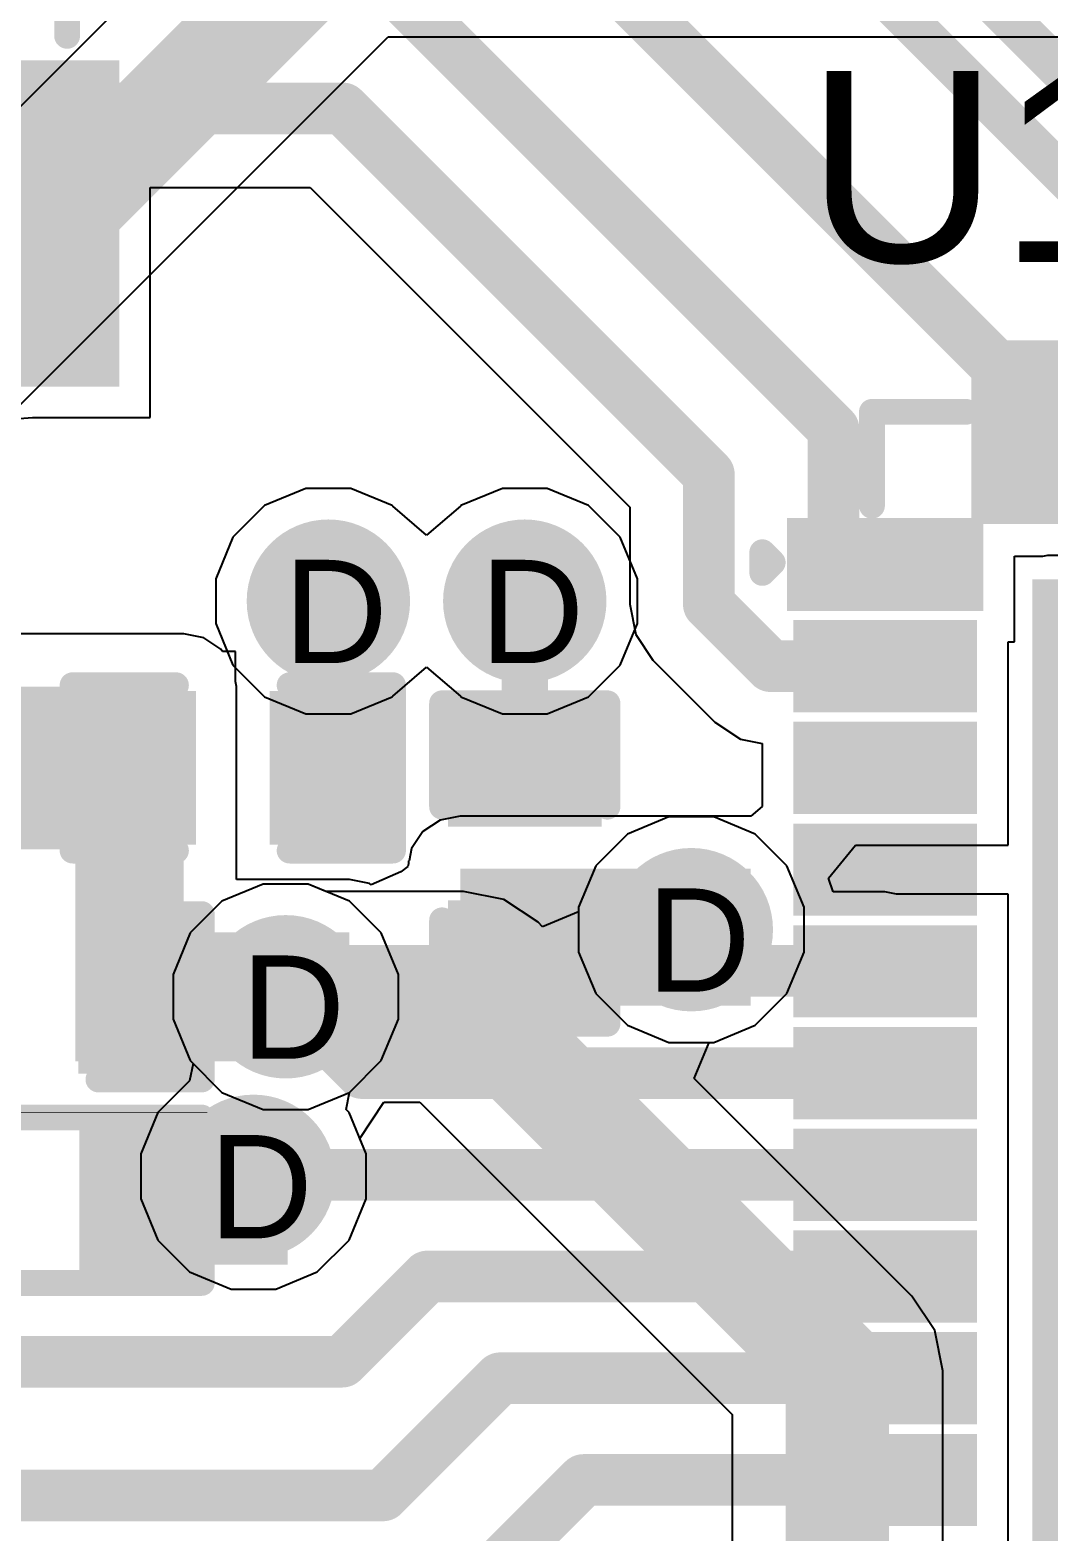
# Model space of a CAD drawing. Header units: inches. Extents: x 0 to 5032, y 0 to 5323.
# Drawn here: x 135.09 to 140.1, y 73.63 to 81.02 of the extents above; entities that cross this region are included whole.
import ezdxf

# ---------------------------------------------------------------- set-up
doc = ezdxf.new("R2010")
doc.units = ezdxf.units.IN
for name, color, linetype in [('Bottom Layer', 5, 'Continuous'), ('Bottom Solder', 6, 'Continuous'), ('Drill Drawing', 1, 'Continuous'), ('Layer 1', 16, 'Continuous'), ('Layer 2', 76, 'Continuous'), ('Top Layer', 1, 'Continuous'), ('Top Overlay', 2, 'Continuous'), ('Top Paste', 8, 'Continuous'), ('Top Solder', 216, 'Continuous'), ('Via Holes', 16, 'Continuous')]:
    doc.layers.add(name, color=color, linetype=linetype)
doc.styles.add('Arial', font='', dxfattribs={"height": 0.2})
doc.styles.get('Arial').set_extended_font_data('Arial')

# ---------------------------------------------------------------- blocks, each defined once
blk = doc.blocks.new('C___0402_186')
at = {"layer": 'Top Layer'}
for points in [[(-0.6985, -0.3175), (-0.6985, 0.3175), (-0.2412999999999999, 0.3175), (-0.2413, -0.3175)], [(0.2412999999999999, -0.3175), (0.2413, 0.3175), (0.6985, 0.3175), (0.6985, -0.3175)]]:
    blk.add_hatch(color=1, dxfattribs=at).paths.add_polyline_path(points)
at = {"layer": 'Top Paste'}
for points in [[(-0.6985, -0.3175), (-0.6985, 0.3175), (-0.2412999999999999, 0.3175), (-0.2413, -0.3175)], [(0.2412999999999999, -0.3175), (0.2413, 0.3175), (0.6985, 0.3175), (0.6985, -0.3175)]]:
    blk.add_hatch(color=8, dxfattribs=at).paths.add_polyline_path(points)
at = {"layer": 'Top Solder'}
for points in [[(-0.7584998799999999, -0.37749988), (-0.7584998799999999, 0.37749988), (-0.18130012, 0.37749988), (-0.18130012, -0.37749988)], [(0.18130012, -0.37749988), (0.18130012, 0.37749988), (0.7584998799999999, 0.37749988), (0.7584998799999999, -0.37749988)]]:
    blk.add_hatch(color=216, dxfattribs=at).paths.add_polyline_path(points)
at = {"layer": 'Top Overlay'}
for points in [[(-0.2794, 0.4064, 0.127, 0.127, 0), (-0.7874, 0.4064, 0.127, 0.127, 0)], [(-0.7874, 0.4064, 0.127, 0.127, 0), (-0.7874, -0.4064, 0.127, 0.127, 0)], [(0.7874, 0.4064, 0.127, 0.127, 0), (0.2794, 0.4064, 0.127, 0.127, 0)], [(0.7874, 0.4064, 0.127, 0.127, 0), (0.7874, -0.4064, 0.127, 0.127, 0)], [(-0.2794, -0.4064, 0.127, 0.127, 0), (-0.7874, -0.4064, 0.127, 0.127, 0)], [(0.7874, -0.4064, 0.127, 0.127, 0), (0.2794, -0.4064, 0.127, 0.127, 0)]]:
    blk.add_lwpolyline(points, format="xyseb", dxfattribs=at)
for points in [[(-0.8191499999999999, 0.4064, 0.0635, 0.0635, 1), (-0.7556499999999999, 0.4064, 0.0635, 0.0635, 1)], [(-0.8191499999999999, 0.4064, 0.0635, 0.0635, 1), (-0.7556499999999999, 0.4064, 0.0635, 0.0635, 1)], [(-0.31115, 0.4064, 0.0635, 0.0635, 1), (-0.24765, 0.4064, 0.0635, 0.0635, 1)], [(0.24765, 0.4064, 0.0635, 0.0635, 1), (0.31115, 0.4064, 0.0635, 0.0635, 1)], [(0.7556499999999999, 0.4064, 0.0635, 0.0635, 1), (0.8191499999999999, 0.4064, 0.0635, 0.0635, 1)], [(0.7556499999999999, 0.4064, 0.0635, 0.0635, 1), (0.8191499999999999, 0.4064, 0.0635, 0.0635, 1)], [(-0.8191499999999999, -0.4064, 0.0635, 0.0635, 1), (-0.7556499999999999, -0.4064, 0.0635, 0.0635, 1)], [(-0.8191499999999999, -0.4064, 0.0635, 0.0635, 1), (-0.7556499999999999, -0.4064, 0.0635, 0.0635, 1)], [(-0.31115, -0.4064, 0.0635, 0.0635, 1), (-0.24765, -0.4064, 0.0635, 0.0635, 1)], [(0.24765, -0.4064, 0.0635, 0.0635, 1), (0.31115, -0.4064, 0.0635, 0.0635, 1)], [(0.7556499999999999, -0.4064, 0.0635, 0.0635, 1), (0.8191499999999999, -0.4064, 0.0635, 0.0635, 1)], [(0.7556499999999999, -0.4064, 0.0635, 0.0635, 1), (0.8191499999999999, -0.4064, 0.0635, 0.0635, 1)]]:
    blk.add_lwpolyline(points, format="xyseb", close=True, dxfattribs=at)
blk = doc.blocks.new('C___0402_188')
at = {"layer": 'Top Layer'}
for points in [[(-0.6985, -0.3175), (-0.6985, 0.3175), (-0.2412999999999999, 0.3175), (-0.2413, -0.3175)], [(0.2412999999999999, -0.3175), (0.2413, 0.3175), (0.6985, 0.3175), (0.6985, -0.3175)]]:
    blk.add_hatch(color=1, dxfattribs=at).paths.add_polyline_path(points)
at = {"layer": 'Top Paste'}
for points in [[(-0.6985, -0.3175), (-0.6985, 0.3175), (-0.2412999999999999, 0.3175), (-0.2413, -0.3175)], [(0.2412999999999999, -0.3175), (0.2413, 0.3175), (0.6985, 0.3175), (0.6985, -0.3175)]]:
    blk.add_hatch(color=8, dxfattribs=at).paths.add_polyline_path(points)
at = {"layer": 'Top Solder'}
for points in [[(-0.7584998799999999, -0.37749988), (-0.7584998799999999, 0.37749988), (-0.18130012, 0.37749988), (-0.18130012, -0.37749988)], [(0.18130012, -0.37749988), (0.18130012, 0.37749988), (0.7584998799999999, 0.37749988), (0.7584998799999999, -0.37749988)]]:
    blk.add_hatch(color=216, dxfattribs=at).paths.add_polyline_path(points)
at = {"layer": 'Top Overlay'}
for points in [[(-0.7874, 0.4064, 0.127, 0.127, 0), (-0.2794, 0.4064, 0.127, 0.127, 0)], [(-0.7874, -0.4064, 0.127, 0.127, 0), (-0.7874, 0.4064, 0.127, 0.127, 0)], [(0.2794, 0.4064, 0.127, 0.127, 0), (0.7874, 0.4064, 0.127, 0.127, 0)], [(0.7874, -0.4064, 0.127, 0.127, 0), (0.7874, 0.4064, 0.127, 0.127, 0)], [(-0.7874, -0.4064, 0.127, 0.127, 0), (-0.2794, -0.4064, 0.127, 0.127, 0)], [(0.2794, -0.4064, 0.127, 0.127, 0), (0.7874, -0.4064, 0.127, 0.127, 0)]]:
    blk.add_lwpolyline(points, format="xyseb", dxfattribs=at)
for points in [[(-0.8191499999999999, 0.4064, 0.0635, 0.0635, 1), (-0.7556499999999999, 0.4064, 0.0635, 0.0635, 1)], [(-0.8191499999999999, 0.4064, 0.0635, 0.0635, 1), (-0.7556499999999999, 0.4064, 0.0635, 0.0635, 1)], [(-0.31115, 0.4064, 0.0635, 0.0635, 1), (-0.24765, 0.4064, 0.0635, 0.0635, 1)], [(0.24765, 0.4064, 0.0635, 0.0635, 1), (0.31115, 0.4064, 0.0635, 0.0635, 1)], [(0.7556499999999999, 0.4064, 0.0635, 0.0635, 1), (0.8191499999999999, 0.4064, 0.0635, 0.0635, 1)], [(0.7556499999999999, 0.4064, 0.0635, 0.0635, 1), (0.8191499999999999, 0.4064, 0.0635, 0.0635, 1)], [(-0.8191499999999999, -0.4064, 0.0635, 0.0635, 1), (-0.7556499999999999, -0.4064, 0.0635, 0.0635, 1)], [(-0.8191499999999999, -0.4064, 0.0635, 0.0635, 1), (-0.7556499999999999, -0.4064, 0.0635, 0.0635, 1)], [(-0.31115, -0.4064, 0.0635, 0.0635, 1), (-0.24765, -0.4064, 0.0635, 0.0635, 1)], [(0.24765, -0.4064, 0.0635, 0.0635, 1), (0.31115, -0.4064, 0.0635, 0.0635, 1)], [(0.7556499999999999, -0.4064, 0.0635, 0.0635, 1), (0.8191499999999999, -0.4064, 0.0635, 0.0635, 1)], [(0.7556499999999999, -0.4064, 0.0635, 0.0635, 1), (0.8191499999999999, -0.4064, 0.0635, 0.0635, 1)]]:
    blk.add_lwpolyline(points, format="xyseb", close=True, dxfattribs=at)
blk = doc.blocks.new('____0402_189')
at = {"layer": 'Top Layer'}
for points in [[(-0.6985, -0.3175), (-0.6985, 0.3174999999999999), (-0.2413000000000001, 0.3175), (-0.2412999999999999, -0.3174999999999999)], [(0.2413000000000001, -0.3175), (0.2412999999999999, 0.3174999999999999), (0.6985, 0.3175), (0.6985, -0.3174999999999999)]]:
    blk.add_hatch(color=1, dxfattribs=at).paths.add_polyline_path(points)
at = {"layer": 'Top Paste'}
for points in [[(-0.6985, -0.3175), (-0.6985, 0.3174999999999999), (-0.2413000000000001, 0.3175), (-0.2412999999999999, -0.3174999999999999)], [(0.2413000000000001, -0.3175), (0.2412999999999999, 0.3174999999999999), (0.6985, 0.3175), (0.6985, -0.3174999999999999)]]:
    blk.add_hatch(color=8, dxfattribs=at).paths.add_polyline_path(points)
at = {"layer": 'Top Solder'}
for points in [[(-0.7584998799999999, -0.3774998800000001), (-0.7584998799999999, 0.3774998799999999), (-0.1813001200000001, 0.3774998800000001), (-0.1813001199999999, -0.3774998799999999)], [(0.1813001200000001, -0.3774998800000001), (0.1813001199999999, 0.3774998799999999), (0.7584998799999999, 0.3774998800000001), (0.7584998799999999, -0.3774998799999999)]]:
    blk.add_hatch(color=216, dxfattribs=at).paths.add_polyline_path(points)
at = {"layer": 'Top Overlay'}
for points in [[(-0.2794, 0.4064, 0.127, 0.127, 0), (-0.7874, 0.4064, 0.127, 0.127, 0)], [(-0.7874, -0.4064, 0.127, 0.127, 0), (-0.7874, 0.4064, 0.127, 0.127, 0)], [(0.7874, 0.4064, 0.127, 0.127, 0), (0.2794, 0.4064, 0.127, 0.127, 0)], [(0.7874, -0.4064, 0.127, 0.127, 0), (0.7874, 0.4064, 0.127, 0.127, 0)], [(-0.2794, -0.4064, 0.127, 0.127, 0), (-0.7874, -0.4064, 0.127, 0.127, 0)], [(0.7874, -0.4064, 0.127, 0.127, 0), (0.2794, -0.4064, 0.127, 0.127, 0)]]:
    blk.add_lwpolyline(points, format="xyseb", dxfattribs=at)
for points in [[(-0.8191499999999999, 0.4064, 0.0635, 0.0635, 1), (-0.7556499999999999, 0.4064, 0.0635, 0.0635, 1)], [(-0.8191499999999999, 0.4064, 0.0635, 0.0635, 1), (-0.7556499999999999, 0.4064, 0.0635, 0.0635, 1)], [(-0.31115, 0.4064, 0.0635, 0.0635, 1), (-0.24765, 0.4064, 0.0635, 0.0635, 1)], [(0.24765, 0.4064, 0.0635, 0.0635, 1), (0.31115, 0.4064, 0.0635, 0.0635, 1)], [(0.7556499999999999, 0.4064, 0.0635, 0.0635, 1), (0.8191499999999999, 0.4064, 0.0635, 0.0635, 1)], [(0.7556499999999999, 0.4064, 0.0635, 0.0635, 1), (0.8191499999999999, 0.4064, 0.0635, 0.0635, 1)], [(-0.8191499999999999, -0.4064, 0.0635, 0.0635, 1), (-0.7556499999999999, -0.4064, 0.0635, 0.0635, 1)], [(-0.8191499999999999, -0.4064, 0.0635, 0.0635, 1), (-0.7556499999999999, -0.4064, 0.0635, 0.0635, 1)], [(-0.31115, -0.4064, 0.0635, 0.0635, 1), (-0.24765, -0.4064, 0.0635, 0.0635, 1)], [(0.24765, -0.4064, 0.0635, 0.0635, 1), (0.31115, -0.4064, 0.0635, 0.0635, 1)], [(0.7556499999999999, -0.4064, 0.0635, 0.0635, 1), (0.8191499999999999, -0.4064, 0.0635, 0.0635, 1)], [(0.7556499999999999, -0.4064, 0.0635, 0.0635, 1), (0.8191499999999999, -0.4064, 0.0635, 0.0635, 1)]]:
    blk.add_lwpolyline(points, format="xyseb", close=True, dxfattribs=at)
blk = doc.blocks.new('R___0402_201')
at = {"layer": 'Top Layer'}
for points in [[(-0.6985, -0.3175), (-0.6985, 0.3175), (-0.2412999999999999, 0.3175), (-0.2413, -0.3175)], [(0.2412999999999999, -0.3175), (0.2413, 0.3175), (0.6985, 0.3175), (0.6985, -0.3175)]]:
    blk.add_hatch(color=1, dxfattribs=at).paths.add_polyline_path(points)
at = {"layer": 'Top Paste'}
for points in [[(-0.6985, -0.3175), (-0.6985, 0.3175), (-0.2412999999999999, 0.3175), (-0.2413, -0.3175)], [(0.2412999999999999, -0.3175), (0.2413, 0.3175), (0.6985, 0.3175), (0.6985, -0.3175)]]:
    blk.add_hatch(color=8, dxfattribs=at).paths.add_polyline_path(points)
at = {"layer": 'Top Solder'}
for points in [[(-0.75350116, -0.37250116), (-0.75350116, 0.37250116), (-0.1862988399999999, 0.37250116), (-0.18629884, -0.37250116)], [(0.1862988399999999, -0.37250116), (0.18629884, 0.37250116), (0.75350116, 0.37250116), (0.75350116, -0.37250116)]]:
    blk.add_hatch(color=216, dxfattribs=at).paths.add_polyline_path(points)
at = {"layer": 'Top Overlay'}
for points in [[(-0.7874, 0.4064, 0.127, 0.127, 0), (-0.7874, -0.4064, 0.127, 0.127, 0)], [(0.7874, 0.4064, 0.127, 0.127, 0), (-0.7874, 0.4064, 0.127, 0.127, 0)], [(0.7874, 0.4064, 0.127, 0.127, 0), (0.7874, -0.4064, 0.127, 0.127, 0)], [(0.7874, -0.4064, 0.127, 0.127, 0), (-0.7874, -0.4064, 0.127, 0.127, 0)], [(0.8128, -0.4318, 0.0032258, 0.0032258, 0), (-0.8128, -0.4318, 0.0032258, 0.0032258, 0)]]:
    blk.add_lwpolyline(points, format="xyseb", dxfattribs=at)
for points in [[(-0.8191499999999999, 0.4064, 0.0635, 0.0635, 1), (-0.7556499999999999, 0.4064, 0.0635, 0.0635, 1)], [(-0.8191499999999999, 0.4064, 0.0635, 0.0635, 1), (-0.7556499999999999, 0.4064, 0.0635, 0.0635, 1)], [(0.7556499999999999, 0.4064, 0.0635, 0.0635, 1), (0.8191499999999999, 0.4064, 0.0635, 0.0635, 1)], [(0.7556499999999999, 0.4064, 0.0635, 0.0635, 1), (0.8191499999999999, 0.4064, 0.0635, 0.0635, 1)], [(-0.8191499999999999, -0.4064, 0.0635, 0.0635, 1), (-0.7556499999999999, -0.4064, 0.0635, 0.0635, 1)], [(-0.8191499999999999, -0.4064, 0.0635, 0.0635, 1), (-0.7556499999999999, -0.4064, 0.0635, 0.0635, 1)], [(0.7556499999999999, -0.4064, 0.0635, 0.0635, 1), (0.8191499999999999, -0.4064, 0.0635, 0.0635, 1)], [(0.7556499999999999, -0.4064, 0.0635, 0.0635, 1), (0.8191499999999999, -0.4064, 0.0635, 0.0635, 1)], [(-0.81360518, -0.4318, 0.0016129, 0.0016129, 1), (-0.8119948199999999, -0.4318, 0.0016129, 0.0016129, 1)], [(0.8119948199999999, -0.4318, 0.0016129, 0.0016129, 1), (0.81360518, -0.4318, 0.0016129, 0.0016129, 1)]]:
    blk.add_lwpolyline(points, format="xyseb", close=True, dxfattribs=at)
blk = doc.blocks.new('QFN_64_EP_9_9__208')
at = {"layer": 'Top Layer'}
for points in [[(-3.87499987, 4.050000789999999), (-3.87499987, 4.75000193), (-3.62500037, 4.75000193), (-3.62500037, 4.050000789999999)], [(-4.78099882, 3.877000119999999), (-4.018998819999999, 3.877000119999999), (-4.018998819999999, 3.62300012), (-4.78099882, 3.62300012)], [(-4.74999939, 3.37500087), (-4.04999825, 3.37500087), (-4.04999825, 3.12500137), (-4.74999939, 3.12500137)], [(-4.74999939, 2.87499933), (-4.04999825, 2.87499933), (-4.04999825, 2.62499983), (-4.74999939, 2.62499983)], [(-4.74999939, 2.37500033), (-4.04999825, 2.37500033), (-4.04999825, 2.12500083), (-4.74999939, 2.12500083)], [(-4.74999939, 1.87499879), (-4.04999825, 1.87499879), (-4.04999825, 1.62499929), (-4.74999939, 1.62499929)], [(-4.74999939, 1.37499979), (-4.04999825, 1.37499979), (-4.04999825, 1.12500029), (-4.74999939, 1.12500029)], [(-4.74999939, 0.8750007900000001), (-4.04999825, 0.8750007900000001), (-4.04999825, 0.6250012899999999), (-4.74999939, 0.6250012899999999)], [(-4.74999939, 0.37499925), (-4.04999825, 0.37499925), (-4.04999825, 0.12499975), (-4.74999939, 0.12499975)], [(-4.74999939, -0.12499975), (-4.04999825, -0.12499975), (-4.04999825, -0.37499925), (-4.74999939, -0.37499925)], [(-4.74999939, -0.6250012899999999), (-4.04999825, -0.6250012899999999), (-4.04999825, -0.8750007900000001), (-4.74999939, -0.8750007900000001)]]:
    blk.add_hatch(color=1, dxfattribs=at).paths.add_polyline_path(points)
at = {"layer": 'Top Paste'}
for points in [[(-3.87499987, 4.050000789999999), (-3.87499987, 4.75000193), (-3.62500037, 4.75000193), (-3.62500037, 4.050000789999999)], [(-4.78099882, 3.877000119999999), (-4.018998819999999, 3.877000119999999), (-4.018998819999999, 3.62300012), (-4.78099882, 3.62300012)], [(-4.74999939, 3.37500087), (-4.04999825, 3.37500087), (-4.04999825, 3.12500137), (-4.74999939, 3.12500137)], [(-4.74999939, 2.87499933), (-4.04999825, 2.87499933), (-4.04999825, 2.62499983), (-4.74999939, 2.62499983)], [(-4.74999939, 2.37500033), (-4.04999825, 2.37500033), (-4.04999825, 2.12500083), (-4.74999939, 2.12500083)], [(-4.74999939, 1.87499879), (-4.04999825, 1.87499879), (-4.04999825, 1.62499929), (-4.74999939, 1.62499929)], [(-4.74999939, 1.37499979), (-4.04999825, 1.37499979), (-4.04999825, 1.12500029), (-4.74999939, 1.12500029)], [(-4.74999939, 0.8750007900000001), (-4.04999825, 0.8750007900000001), (-4.04999825, 0.6250012899999999), (-4.74999939, 0.6250012899999999)], [(-4.74999939, 0.37499925), (-4.04999825, 0.37499925), (-4.04999825, 0.12499975), (-4.74999939, 0.12499975)], [(-4.74999939, -0.12499975), (-4.04999825, -0.12499975), (-4.04999825, -0.37499925), (-4.74999939, -0.37499925)], [(-4.74999939, -0.6250012899999999), (-4.04999825, -0.6250012899999999), (-4.04999825, -0.8750007900000001), (-4.74999939, -0.8750007900000001)]]:
    blk.add_hatch(color=8, dxfattribs=at).paths.add_polyline_path(points)
at = {"layer": 'Top Solder'}
for points in [[(-3.97659987, 3.94840079), (-3.97659987, 4.85160193), (-3.52340037, 4.85160193), (-3.52340037, 3.94840079)], [(-4.882598819999999, 3.978600119999999), (-3.91739882, 3.978600119999999), (-3.91739882, 3.52140012), (-4.882598819999999, 3.52140012)], [(3.676600469999999, -3.67660047), (-3.67660047, -3.676600469999999), (-3.676600469999999, 3.67660047), (3.67660047, 3.676600469999999)], [(-4.85159939, 3.47660087), (-3.94839825, 3.47660087), (-3.94839825, 3.02340137), (-4.85159939, 3.02340137)], [(-4.85159939, 2.97659933), (-3.94839825, 2.97659933), (-3.94839825, 2.52339983), (-4.85159939, 2.52339983)], [(-4.85159939, 2.47660033), (-3.94839825, 2.47660033), (-3.94839825, 2.02340083), (-4.85159939, 2.02340083)], [(-4.85159939, 1.97659879), (-3.94839825, 1.97659879), (-3.94839825, 1.52339929), (-4.85159939, 1.52339929)], [(-4.85159939, 1.47659979), (-3.94839825, 1.47659979), (-3.94839825, 1.02340029), (-4.85159939, 1.02340029)], [(-4.85159939, 0.9766007899999999), (-3.94839825, 0.9766007899999999), (-3.94839825, 0.5234012899999999), (-4.85159939, 0.5234012899999999)], [(-4.85159939, 0.47659925), (-3.94839825, 0.47659925), (-3.94839825, 0.02339975), (-4.85159939, 0.02339975)], [(-4.85159939, -0.02339975), (-3.94839825, -0.02339975), (-3.94839825, -0.47659925), (-4.85159939, -0.47659925)], [(-4.85159939, -0.5234012899999999), (-3.94839825, -0.5234012899999999), (-3.94839825, -0.9766007899999999), (-4.85159939, -0.9766007899999999)]]:
    blk.add_hatch(color=216, dxfattribs=at).paths.add_polyline_path(points)
at = {"layer": 'Top Overlay'}
for points in [[(-4.46499996, 4.50000116, 0.127, 0.127, 0), (-4.0035988, 4.50000116, 0.127, 0.127, 0)], [(-4.46499996, 4.0386, 0.127, 0.127, 0), (-4.46499996, 4.50000116, 0.127, 0.127, 0)], [(-5.0038, 3.81, 0.127, 0.127, 0), (-4.953, 3.759199999999999, 0.127, 0.127, 0)], [(-5.0038, 3.7084, 0.127, 0.127, 0), (-5.0038, 3.81, 0.127, 0.127, 0)], [(-5.0038, 3.7084, 0.127, 0.127, 0), (-4.953, 3.759199999999999, 0.127, 0.127, 0)]]:
    blk.add_lwpolyline(points, format="xyseb", dxfattribs=at)
for points in [[(-4.49674996, 4.50000116, 0.0635, 0.0635, 1), (-4.43324996, 4.50000116, 0.0635, 0.0635, 1)], [(-4.49674996, 4.50000116, 0.0635, 0.0635, 1), (-4.43324996, 4.50000116, 0.0635, 0.0635, 1)], [(-4.0353488, 4.50000116, 0.0635, 0.0635, 1), (-3.9718488, 4.50000116, 0.0635, 0.0635, 1)], [(-4.49674996, 4.0386, 0.0635, 0.0635, 1), (-4.43324996, 4.0386, 0.0635, 0.0635, 1)], [(-5.03555, 3.81, 0.0635, 0.0635, 1), (-4.97205, 3.81, 0.0635, 0.0635, 1)], [(-5.03555, 3.81, 0.0635, 0.0635, 1), (-4.97205, 3.81, 0.0635, 0.0635, 1)], [(-5.03555, 3.7084, 0.0635, 0.0635, 1), (-4.97205, 3.7084, 0.0635, 0.0635, 1)], [(-5.03555, 3.7084, 0.0635, 0.0635, 1), (-4.97205, 3.7084, 0.0635, 0.0635, 1)], [(-4.98475, 3.759199999999999, 0.0635, 0.0635, 1), (-4.92125, 3.759199999999999, 0.0635, 0.0635, 1)], [(-4.98475, 3.759199999999999, 0.0635, 0.0635, 1), (-4.92125, 3.759199999999999, 0.0635, 0.0635, 1)]]:
    blk.add_lwpolyline(points, format="xyseb", close=True, dxfattribs=at)
blk = doc.blocks.new('SMD3225_4P_209')
at = {"layer": 'Top Layer'}
for points in [[(-1.80000021, 1.45000091), (-0.4000004699999999, 1.45000091), (-0.4000004699999999, 0.25000077), (-1.80000021, 0.25000077)], [(0.4000004699999999, 1.45000091), (1.80000021, 1.45000091), (1.80000021, 0.25000077), (0.4000004699999999, 0.25000077)], [(-1.80000021, -0.24999823), (-0.4000004699999999, -0.24999823), (-0.4000004699999999, -1.44999837), (-1.80000021, -1.44999837)], [(0.4000004699999999, -0.24999823), (1.80000021, -0.24999823), (1.80000021, -1.44999837), (0.4000004699999999, -1.44999837)]]:
    blk.add_hatch(color=1, dxfattribs=at).paths.add_polyline_path(points)
at = {"layer": 'Top Paste'}
for points in [[(-1.80000021, 1.45000091), (-0.4000004699999999, 1.45000091), (-0.4000004699999999, 0.25000077), (-1.80000021, 0.25000077)], [(0.4000004699999999, 1.45000091), (1.80000021, 1.45000091), (1.80000021, 0.25000077), (0.4000004699999999, 0.25000077)], [(-1.80000021, -0.24999823), (-0.4000004699999999, -0.24999823), (-0.4000004699999999, -1.44999837), (-1.80000021, -1.44999837)], [(0.4000004699999999, -0.24999823), (1.80000021, -0.24999823), (1.80000021, -1.44999837), (0.4000004699999999, -1.44999837)]]:
    blk.add_hatch(color=8, dxfattribs=at).paths.add_polyline_path(points)
at = {"layer": 'Top Solder'}
for points in [[(-1.90160021, 1.55160091), (-0.29840047, 1.55160091), (-0.29840047, 0.14840077), (-1.90160021, 0.14840077)], [(0.29840047, 1.55160091), (1.90160021, 1.55160091), (1.90160021, 0.14840077), (0.29840047, 0.14840077)], [(-1.90160021, -0.14839823), (-0.29840047, -0.14839823), (-0.29840047, -1.55159837), (-1.90160021, -1.55159837)], [(0.29840047, -0.14839823), (1.90160021, -0.14839823), (1.90160021, -1.55159837), (0.29840047, -1.55159837)]]:
    blk.add_hatch(color=216, dxfattribs=at).paths.add_polyline_path(points)
at = {"layer": 'Top Overlay'}
for points in [[(0.1778, 1.2954, 0.127, 0.127, 0), (-0.2032, 1.2954, 0.127, 0.127, 0)], [(-1.651, -0.1016, 0.127, 0.127, 0), (-1.651, 0.0762, 0.127, 0.127, 0)], [(1.651, -0.1016, 0.127, 0.127, 0), (1.651, 0.0762, 0.127, 0.127, 0)], [(-1.9558, -0.8382, 0.127, 0.127, 0), (-2.0828, -0.7111999999999999, 0.127, 0.127, 0)], [(-2.0828, -0.9652, 0.127, 0.127, 0), (-2.0828, -0.7111999999999999, 0.127, 0.127, 0)], [(-2.0828, -0.9652, 0.127, 0.127, 0), (-1.9558, -0.8382, 0.127, 0.127, 0)], [(0.1778, -1.29539746, 0.127, 0.127, 0), (-0.2032, -1.29539746, 0.127, 0.127, 0)]]:
    blk.add_lwpolyline(points, format="xyseb", dxfattribs=at)
for points in [[(-0.23495, 1.2954, 0.0635, 0.0635, 1), (-0.17145, 1.2954, 0.0635, 0.0635, 1)], [(0.14605, 1.2954, 0.0635, 0.0635, 1), (0.20955, 1.2954, 0.0635, 0.0635, 1)], [(-1.68275, 0.0762, 0.0635, 0.0635, 1), (-1.61925, 0.0762, 0.0635, 0.0635, 1)], [(1.61925, 0.0762, 0.0635, 0.0635, 1), (1.68275, 0.0762, 0.0635, 0.0635, 1)], [(-1.68275, -0.1016, 0.0635, 0.0635, 1), (-1.61925, -0.1016, 0.0635, 0.0635, 1)], [(1.61925, -0.1016, 0.0635, 0.0635, 1), (1.68275, -0.1016, 0.0635, 0.0635, 1)], [(-2.11455, -0.7111999999999999, 0.0635, 0.0635, 1), (-2.05105, -0.7111999999999999, 0.0635, 0.0635, 1)], [(-2.11455, -0.7111999999999999, 0.0635, 0.0635, 1), (-2.05105, -0.7111999999999999, 0.0635, 0.0635, 1)], [(-1.98755, -0.8382, 0.0635, 0.0635, 1), (-1.92405, -0.8382, 0.0635, 0.0635, 1)], [(-1.98755, -0.8382, 0.0635, 0.0635, 1), (-1.92405, -0.8382, 0.0635, 0.0635, 1)], [(-2.11455, -0.9652, 0.0635, 0.0635, 1), (-2.05105, -0.9652, 0.0635, 0.0635, 1)], [(-2.11455, -0.9652, 0.0635, 0.0635, 1), (-2.05105, -0.9652, 0.0635, 0.0635, 1)], [(-0.23495, -1.29539746, 0.0635, 0.0635, 1), (-0.17145, -1.29539746, 0.0635, 0.0635, 1)], [(0.14605, -1.29539746, 0.0635, 0.0635, 1), (0.20955, -1.29539746, 0.0635, 0.0635, 1)]]:
    blk.add_lwpolyline(points, format="xyseb", close=True, dxfattribs=at)

msp = doc.modelspace()

# ---------------------------------------------------------------- hatches: boundary and pattern name
at = {"layer": 'Bottom Layer'}
h = msp.add_hatch(color=5, dxfattribs=at)
edge = h.paths.add_edge_path()
edge.add_arc((136.55805048, 78.20993247999999), 0.2999994, 0, 360)
h = msp.add_hatch(color=5, dxfattribs=at)
edge = h.paths.add_edge_path()
edge.add_arc((137.52325048, 78.20993247999999), 0.2999994, 0, 360)
h = msp.add_hatch(color=5, dxfattribs=at)
edge = h.paths.add_edge_path()
edge.add_arc((138.34177056, 76.59523669999999), 0.2999994, 0, 360)
h = msp.add_hatch(color=5, dxfattribs=at)
edge = h.paths.add_edge_path()
edge.add_arc((136.34844206, 76.2654304), 0.2999994, 0, 360)
h = msp.add_hatch(color=5, dxfattribs=at)
edge = h.paths.add_edge_path()
edge.add_arc((136.18975048, 75.38283374), 0.2999994, 0, 360)
at = {"layer": 'Bottom Solder'}
h = msp.add_hatch(color=6, dxfattribs=at)
edge = h.paths.add_edge_path()
edge.add_arc((136.55805048, 78.20993247999999), 0.4015993999999999, 0, 360)
h = msp.add_hatch(color=6, dxfattribs=at)
edge = h.paths.add_edge_path()
edge.add_arc((137.52325048, 78.20993247999999), 0.4015993999999999, 0, 360)
h = msp.add_hatch(color=6, dxfattribs=at)
edge = h.paths.add_edge_path()
edge.add_arc((138.34177056, 76.59523669999999), 0.4015993999999999, 0, 360)
h = msp.add_hatch(color=6, dxfattribs=at)
edge = h.paths.add_edge_path()
edge.add_arc((136.34844206, 76.2654304), 0.4015993999999999, 0, 360)
h = msp.add_hatch(color=6, dxfattribs=at)
edge = h.paths.add_edge_path()
edge.add_arc((136.18975048, 75.38283374), 0.4015993999999999, 0, 360)
at = {"layer": 'Layer 1'}
h = msp.add_hatch(color=16, dxfattribs=at)
edge = h.paths.add_edge_path()
edge.add_arc((136.55805048, 78.20993247999999), 0.2999994, 0, 360)
h = msp.add_hatch(color=16, dxfattribs=at)
edge = h.paths.add_edge_path()
edge.add_arc((137.52325048, 78.20993247999999), 0.2999994, 0, 360)
h = msp.add_hatch(color=16, dxfattribs=at)
edge = h.paths.add_edge_path()
edge.add_arc((138.34177056, 76.59523669999999), 0.2999994, 0, 360)
h = msp.add_hatch(color=16, dxfattribs=at)
edge = h.paths.add_edge_path()
edge.add_arc((136.34844206, 76.2654304), 0.2999994, 0, 360)
h = msp.add_hatch(color=16, dxfattribs=at)
edge = h.paths.add_edge_path()
edge.add_arc((136.18975048, 75.38283374), 0.2999994, 0, 360)
at = {"layer": 'Layer 2'}
h = msp.add_hatch(color=76, dxfattribs=at)
edge = h.paths.add_edge_path()
edge.add_arc((136.55805048, 78.20993247999999), 0.2999994, 0, 360)
h = msp.add_hatch(color=76, dxfattribs=at)
edge = h.paths.add_edge_path()
edge.add_arc((137.52325048, 78.20993247999999), 0.2999994, 0, 360)
h = msp.add_hatch(color=76, dxfattribs=at)
edge = h.paths.add_edge_path()
edge.add_arc((138.34177056, 76.59523669999999), 0.2999994, 0, 360)
h = msp.add_hatch(color=76, dxfattribs=at)
edge = h.paths.add_edge_path()
edge.add_arc((136.34844206, 76.2654304), 0.2999994, 0, 360)
h = msp.add_hatch(color=76, dxfattribs=at)
edge = h.paths.add_edge_path()
edge.add_arc((136.18975048, 75.38283374), 0.2999994, 0, 360)
at = {"layer": 'Top Layer'}
for points in [[(139.72035048, 78.6904319), (140.0697478, 78.6904319), (140.0697478, 79.46802749999999), (139.72035048, 79.46802749999999)], [(134.37845108, 76.99043022), (135.84685048, 76.99043022), (135.84685048, 77.7904337), (134.37845108, 77.7904337)], [(135.31353176, 75.9479304), (135.84685048, 75.9479304), (135.84685048, 77.79078168), (135.31353176, 77.79078168)], [(137.20575048, 76.22203196), (138.6340128, 76.22203196), (138.6340128, 76.89435472), (137.20575048, 76.89435472)], [(135.31353176, 75.9479304), (136.66118464, 75.9479304), (136.66118464, 76.5829304), (135.31353176, 76.5829304)], [(135.38965048, 74.94793239999998), (136.35840648, 74.94793239999998), (136.35840648, 75.69523088), (135.38965048, 75.69523088)]]:
    msp.add_hatch(color=1, dxfattribs=at).paths.add_polyline_path(points)
h = msp.add_hatch(color=1, dxfattribs=at)
edge = h.paths.add_edge_path()
edge.add_arc((136.55805048, 78.20993247999999), 0.2999994, 0, 360)
h = msp.add_hatch(color=1, dxfattribs=at)
edge = h.paths.add_edge_path()
edge.add_arc((137.52325048, 78.20993247999999), 0.2999994, 0, 360)
h = msp.add_hatch(color=1, dxfattribs=at)
edge = h.paths.add_edge_path()
edge.add_arc((138.34177056, 76.59523669999999), 0.2999994, 0, 360)
h = msp.add_hatch(color=1, dxfattribs=at)
edge = h.paths.add_edge_path()
edge.add_arc((136.34844206, 76.2654304), 0.2999994, 0, 360)
h = msp.add_hatch(color=1, dxfattribs=at)
edge = h.paths.add_edge_path()
edge.add_arc((136.18975048, 75.38283374), 0.2999994, 0, 360)
at = {"layer": 'Top Solder'}
h = msp.add_hatch(color=216, dxfattribs=at)
edge = h.paths.add_edge_path()
edge.add_arc((136.55805048, 78.20993247999999), 0.4015993999999999, 0, 360)
h = msp.add_hatch(color=216, dxfattribs=at)
edge = h.paths.add_edge_path()
edge.add_arc((137.52325048, 78.20993247999999), 0.4015993999999999, 0, 360)
h = msp.add_hatch(color=216, dxfattribs=at)
edge = h.paths.add_edge_path()
edge.add_arc((138.34177056, 76.59523669999999), 0.4015993999999999, 0, 360)
h = msp.add_hatch(color=216, dxfattribs=at)
edge = h.paths.add_edge_path()
edge.add_arc((136.34844206, 76.2654304), 0.4015993999999999, 0, 360)
h = msp.add_hatch(color=216, dxfattribs=at)
edge = h.paths.add_edge_path()
edge.add_arc((136.18975048, 75.38283374), 0.4015993999999999, 0, 360)
at = {"layer": 'Via Holes'}
h = msp.add_hatch(color=7, dxfattribs=at)
edge = h.paths.add_edge_path()
edge.add_arc((136.55805048, 78.20993247999999), 0.1499997, 0, 360)
h = msp.add_hatch(color=7, dxfattribs=at)
edge = h.paths.add_edge_path()
edge.add_arc((137.52325048, 78.20993247999999), 0.1499997, 0, 360)
h = msp.add_hatch(color=7, dxfattribs=at)
edge = h.paths.add_edge_path()
edge.add_arc((138.34177056, 76.59523669999999), 0.1499997, 0, 360)
h = msp.add_hatch(color=7, dxfattribs=at)
edge = h.paths.add_edge_path()
edge.add_arc((136.34844206, 76.2654304), 0.1499997, 0, 360)
h = msp.add_hatch(color=7, dxfattribs=at)
edge = h.paths.add_edge_path()
edge.add_arc((136.18975048, 75.38283374), 0.1499997, 0, 360)

# ---------------------------------------------------------------- linework, layer by layer
at = {"layer": 'Bottom Layer'}
for p, q in [((136.27126924, 81.86854847999999), (132.2988591, 77.89613834)), ((133.03135446, 77.16364298), (136.85206056, 80.98434908)), ((136.85206056, 80.98434908), (141.62652396, 80.98434908)), ((138.23157266, 77.1492361), (138.0279561, 77.0648954)), ((138.45196846, 77.1492361), (138.23157266, 77.1492361)), ((138.65558502, 77.0648954), (138.45196846, 77.1492361)), ((138.0279561, 77.0648954), (137.87211186, 76.90905115999999)), ((138.81142926, 76.90905115999999), (138.65558502, 77.0648954)), ((137.87211186, 76.90905115999999), (137.78777116, 76.7054346)), ((138.89576996, 76.7054346), (138.81142926, 76.90905115999999)), ((136.23824416, 76.8194298), (136.0346276, 76.7350891)), ((136.45863996, 76.8194298), (136.23824416, 76.8194298)), ((136.54566798, 76.78338212), (136.45863996, 76.8194298)), ((137.22206998, 76.78338212), (136.54566798, 76.78338212)), ((137.42028142, 76.74395624), (137.22206998, 76.78338212)), ((136.0346276, 76.7350891), (135.87878336, 76.57924485999999)), ((137.58831766, 76.63167808), (137.42028142, 76.74395624)), ((137.78777116, 76.7054346), (137.78777116, 76.68367442)), ((138.89576996, 76.4850388), (138.89576996, 76.7054346)), ((137.60997116, 76.61002458), (137.58831766, 76.63167808)), ((137.78777116, 76.68367442), (137.60997116, 76.61002458)), ((135.87878336, 76.57924485999999), (135.79444266, 76.3756283)), ((138.81142926, 76.28142224), (138.89576996, 76.4850388)), ((135.79444266, 76.3756283), (135.79444266, 76.1552325)), ((138.65558502, 76.12557799999999), (138.81142926, 76.28142224)), ((135.79444266, 76.1552325), (135.87878336, 75.95161594)), ((138.45196846, 76.04123729999999), (138.65558502, 76.12557799999999)), ((138.35655844, 75.8634373), (138.43020828, 76.04123729999999)), ((138.43020828, 76.04123729999999), (138.45196846, 76.04123729999999)), ((135.89285242, 75.93754688), (135.87593348, 75.8524899)), ((135.87878336, 75.95161594), (135.89285242, 75.93754688)), ((135.87593348, 75.8524899), (135.72009178, 75.69664819999998)), ((139.42619816, 74.79379757999999), (138.35655844, 75.8634373)), ((136.71200242, 75.56967614), (136.83080584, 75.74747867999999)), ((136.83080584, 75.74747867999999), (137.00752634, 75.74747867999999)), ((137.00752634, 75.74747867999999), (138.54199876, 74.21300626)), ((135.72009178, 75.69664819999998), (135.63575108, 75.49303164)), ((136.74374988, 75.49303164), (136.71200242, 75.56967614)), ((135.63575108, 75.49303164), (135.63575108, 75.27263583999999)), ((136.74374988, 75.27263583999999), (136.74374988, 75.49303164)), ((135.63575108, 75.27263583999999), (135.72009178, 75.06901928)), ((136.65940918, 75.06901928), (136.74374988, 75.27263583999999)), ((135.72009178, 75.06901928), (135.87593602, 74.91317503999998)), ((136.50356494, 74.91317503999998), (136.65940918, 75.06901928)), ((135.87593602, 74.91317503999998), (136.07955258, 74.82883434)), ((136.29994838, 74.82883434), (136.50356494, 74.91317503999998)), ((136.07955258, 74.82883434), (136.29994838, 74.82883434)), ((139.53847632, 74.62576134), (139.42619816, 74.79379757999999)), ((139.57790474, 74.4275499), (139.53847632, 74.62576134)), ((139.5779022, 74.42753719999999), (139.57790474, 74.4275499)), ((139.5779022, 71.12697738), (139.5779022, 74.42753719999999)), ((138.54199876, 74.21300626), (138.54199876, 72.02276425999999))]:
    msp.add_line(p, q, dxfattribs=at)
for points in [[(132.52564808, 77.39043196, 0.508, 0.508, 0), (136.63751692, 81.5023008, 0.508, 0.508, 0)], [(136.34844206, 76.2654304, 0.508, 0.508, 0), (137.22206998, 76.2654304, 0.508, 0.508, 0)], [(137.22206998, 76.2654304, 0.508, 0.508, 0), (139.05995048, 74.4275499, 0.508, 0.508, 0)], [(139.05995048, 70.91243374, 0.508, 0.508, 0), (139.05995048, 74.4275499, 0.508, 0.508, 0)]]:
    msp.add_lwpolyline(points, format="xyseb", dxfattribs=at)
for points in [[(136.22144206, 76.2654304, 0.254, 0.254, 1), (136.47544206, 76.2654304, 0.254, 0.254, 1)], [(137.09506998, 76.2654304, 0.254, 0.254, 1), (137.34906998, 76.2654304, 0.254, 0.254, 1)], [(137.09506998, 76.2654304, 0.254, 0.254, 1), (137.34906998, 76.2654304, 0.254, 0.254, 1)], [(138.93295048, 74.4275499, 0.254, 0.254, 1), (139.18695048, 74.4275499, 0.254, 0.254, 1)], [(138.93295048, 74.4275499, 0.254, 0.254, 1), (139.18695048, 74.4275499, 0.254, 0.254, 1)]]:
    msp.add_lwpolyline(points, format="xyseb", close=True, dxfattribs=at)
at = {"layer": 'Layer 1'}
for p, q in [((138.23157266, 77.1492361), (138.0279561, 77.0648954)), ((138.45196846, 77.1492361), (138.23157266, 77.1492361)), ((138.65558502, 77.0648954), (138.45196846, 77.1492361)), ((138.0279561, 77.0648954), (137.87211186, 76.90905115999999)), ((138.81142926, 76.90905115999999), (138.65558502, 77.0648954)), ((137.87211186, 76.90905115999999), (137.78777116, 76.7054346)), ((138.89576996, 76.7054346), (138.81142926, 76.90905115999999)), ((136.23824416, 76.8194298), (136.0346276, 76.7350891)), ((136.45863996, 76.8194298), (136.23824416, 76.8194298)), ((136.66225652, 76.7350891), (136.45863996, 76.8194298)), ((136.0346276, 76.7350891), (135.87878336, 76.57924485999999)), ((136.81810076, 76.57924485999999), (136.66225652, 76.7350891)), ((137.78777116, 76.7054346), (137.78777116, 76.4850388)), ((138.89576996, 76.4850388), (138.89576996, 76.7054346)), ((135.87878336, 76.57924485999999), (135.79444266, 76.3756283)), ((136.90244146, 76.3756283), (136.81810076, 76.57924485999999)), ((137.78777116, 76.4850388), (137.87211186, 76.28142224)), ((138.81142926, 76.28142224), (138.89576996, 76.4850388)), ((135.79444266, 76.3756283), (135.79444266, 76.1552325)), ((136.90244146, 76.1552325), (136.90244146, 76.3756283)), ((137.87211186, 76.28142224), (138.0279561, 76.12557799999999)), ((138.65558502, 76.12557799999999), (138.81142926, 76.28142224)), ((135.79444266, 76.1552325), (135.87878336, 75.95161594)), ((136.81810076, 75.95161594), (136.90244146, 76.1552325)), ((138.0279561, 76.12557799999999), (138.23157266, 76.04123729999999)), ((138.45196846, 76.04123729999999), (138.65558502, 76.12557799999999)), ((138.23157266, 76.04123729999999), (138.45196846, 76.04123729999999)), ((135.89285242, 75.93754688), (135.87593348, 75.8524899)), ((135.87878336, 75.95161594), (135.89285242, 75.93754688)), ((136.66225906, 75.79577423999999), (136.81810076, 75.95161594)), ((135.87593348, 75.8524899), (135.72009178, 75.69664819999998)), ((136.64534012, 75.71071726), (136.66225906, 75.79577423999999)), ((135.72009178, 75.69664819999998), (135.63575108, 75.49303164)), ((136.65940918, 75.69664819999998), (136.64534012, 75.71071726)), ((136.74374988, 75.49303164), (136.65940918, 75.69664819999998)), ((135.63575108, 75.49303164), (135.63575108, 75.27263583999999)), ((136.74374988, 75.27263583999999), (136.74374988, 75.49303164)), ((135.63575108, 75.27263583999999), (135.72009178, 75.06901928)), ((136.65940918, 75.06901928), (136.74374988, 75.27263583999999)), ((135.72009178, 75.06901928), (135.87593602, 74.91317503999998)), ((136.50356494, 74.91317503999998), (136.65940918, 75.06901928)), ((135.87593602, 74.91317503999998), (136.07955258, 74.82883434)), ((136.29994838, 74.82883434), (136.50356494, 74.91317503999998)), ((136.07955258, 74.82883434), (136.29994838, 74.82883434))]:
    msp.add_line(p, q, dxfattribs=at)
at = {"layer": 'Layer 2'}
for p, q in [((136.44785258, 78.76393188), (136.24423602, 78.67959117999999)), ((136.66824838, 78.76393188), (136.44785258, 78.76393188)), ((136.87186494, 78.67959117999999), (136.66824838, 78.76393188)), ((137.41305258, 78.76393188), (137.20943602, 78.67959117999999)), ((137.63344838, 78.76393188), (137.41305258, 78.76393188)), ((137.83706494, 78.67959117999999), (137.63344838, 78.76393188)), ((136.24423602, 78.67959117999999), (136.08839178, 78.52374694)), ((136.87471482, 78.6767413), (136.87186494, 78.67959117999999)), ((137.04065048, 78.5348188), (136.87471482, 78.6767413)), ((137.20658614, 78.6767413), (137.04065048, 78.5348188)), ((137.20943602, 78.67959117999999), (137.20658614, 78.6767413)), ((137.99290918, 78.52374694), (137.83706494, 78.67959117999999)), ((136.08839178, 78.52374694), (136.00405108, 78.32013038)), ((138.07724988, 78.32013038), (137.99290918, 78.52374694)), ((136.00405108, 78.32013038), (136.00405108, 78.09973458)), ((138.07724988, 78.09973458), (138.07724988, 78.32013038)), ((136.00405108, 78.09973458), (136.08839178, 77.89611801999999)), ((137.99290918, 77.89611801999999), (138.07724988, 78.09973458)), ((136.08839178, 77.89611801999999), (136.24423602, 77.74027378)), ((136.87471482, 77.74312366), (137.04065048, 77.88504616)), ((137.04065048, 77.88504616), (137.20658614, 77.74312366)), ((137.83706494, 77.74027378), (137.99290918, 77.89611801999999)), ((136.24423602, 77.74027378), (136.44785258, 77.65593308)), ((136.66824838, 77.65593308), (136.87186494, 77.74027378)), ((136.87186494, 77.74027378), (136.87471482, 77.74312366)), ((137.20658614, 77.74312366), (137.20943602, 77.74027378)), ((137.20943602, 77.74027378), (137.41305258, 77.65593308)), ((137.63344838, 77.65593308), (137.83706494, 77.74027378)), ((136.44785258, 77.65593308), (136.66824838, 77.65593308)), ((137.41305258, 77.65593308), (137.63344838, 77.65593308)), ((136.23824416, 76.8194298), (136.0346276, 76.7350891)), ((136.45863996, 76.8194298), (136.23824416, 76.8194298)), ((136.66225652, 76.7350891), (136.45863996, 76.8194298)), ((136.0346276, 76.7350891), (135.87878336, 76.57924485999999)), ((136.81810076, 76.57924485999999), (136.66225652, 76.7350891)), ((135.87878336, 76.57924485999999), (135.79444266, 76.3756283)), ((136.90244146, 76.3756283), (136.81810076, 76.57924485999999)), ((135.79444266, 76.3756283), (135.79444266, 76.1552325)), ((136.90244146, 76.1552325), (136.90244146, 76.3756283)), ((135.79444266, 76.1552325), (135.87878336, 75.95161594)), ((136.81810076, 75.95161594), (136.90244146, 76.1552325)), ((135.87878336, 75.95161594), (136.0346276, 75.79577169999999)), ((136.66225652, 75.79577169999999), (136.81810076, 75.95161594)), ((136.0346276, 75.79577169999999), (136.23824416, 75.71143099999999)), ((136.45863996, 75.71143099999999), (136.66225652, 75.79577169999999)), ((136.23824416, 75.71143099999999), (136.45863996, 75.71143099999999))]:
    msp.add_line(p, q, dxfattribs=at)
at = {"layer": 'Top Layer'}
for p, q in [((135.68244898, 79.11243512), (135.68244898, 80.24319739999999)), ((135.68244898, 80.24319739999999), (136.46877456, 80.24319739999999)), ((136.46877456, 80.24319739999999), (138.03965534, 78.67231662)), ((134.93094934, 79.09892993999999), (135.1031588, 79.11243512)), ((135.1031588, 79.11243512), (135.68244898, 79.11243512)), ((138.03965534, 78.67231662), (138.03965534, 78.19458325999999)), ((139.92975062, 78.0094325), (139.92975062, 78.43145604)), ((139.92975062, 78.43145604), (140.06975034, 78.43145604)), ((140.06975034, 78.43145604), (140.0947795, 78.43643444)), ((140.0947795, 78.43643444), (147.4907515, 78.43643444)), ((138.03965534, 78.19458325999999), (138.06922602, 78.04592467999998)), ((135.311769, 78.04940956), (134.93094934, 78.04940956)), ((135.31353176, 78.04976008), (135.311769, 78.04940956)), ((135.84685048, 78.04976008), (135.31353176, 78.04976008)), ((135.9459562, 78.03004714), (135.84685048, 78.04976008)), ((136.02997432, 77.97390806), (135.9459562, 78.03004714)), ((138.06922602, 78.04592467999998), (138.15343464, 77.91989749999999)), ((136.03797532, 77.96193196), (136.02997432, 77.97390806)), ((136.10085048, 77.96193196), (136.03797532, 77.96193196)), ((136.10085048, 77.81580068), (136.10085048, 77.96193196)), ((139.89874992, 77.01143348), (139.89874992, 78.0094325)), ((139.89874992, 78.0094325), (139.92975062, 78.0094325)), ((138.15343464, 77.91989749999999), (138.4575844, 77.61574774)), ((136.10582634, 77.79078422), (136.10085048, 77.81580068)), ((136.10582634, 76.84190625999999), (136.10582634, 77.79078422)), ((138.4575844, 77.61574774), (138.58361158, 77.53153911999999)), ((138.58361158, 77.53153911999999), (138.69075132, 77.51022598)), ((138.69075132, 77.51022598), (138.69075132, 77.19989894)), ((137.20575048, 77.15333312), (137.10664476, 77.13362018)), ((138.63401026, 77.15333312), (137.20575048, 77.15333312)), ((138.69075132, 77.19989894), (138.63401026, 77.15333312)), ((137.02262664, 77.07748109999999), (136.96648756, 76.99346297999999)), ((137.10664476, 77.13362018), (137.02262664, 77.07748109999999)), ((139.0163717, 76.84796924), (139.1496455, 77.01143348)), ((139.1496455, 77.01143348), (139.89874992, 77.01143348)), ((136.95450638, 76.93323196), (136.95175048, 76.93323196)), ((136.95175048, 76.93323196), (136.95175048, 76.91937372)), ((136.96648756, 76.99346297999999), (136.95450638, 76.93323196)), ((136.91434898, 76.88014088), (136.76897462, 76.81639195999999)), ((136.94892346, 76.90515988), (136.91434898, 76.88014088)), ((136.95175048, 76.91937372), (136.94892346, 76.90515988)), ((136.66118464, 76.84190625999999), (136.10582634, 76.84190625999999)), ((136.76029036, 76.82219332), (136.66118464, 76.84190625999999)), ((136.76897462, 76.81639195999999), (136.76029036, 76.82219332)), ((139.03851288, 76.78089546), (139.0163717, 76.84796924)), ((139.29275164, 76.78089546), (139.03851288, 76.78089546)), ((139.35039186, 76.7694299), (139.29275164, 76.78089546)), ((139.89874992, 76.7694299), (139.35039186, 76.7694299)), ((139.89874992, 75.51143393999999), (139.89874992, 76.7694299)), ((139.89874992, 74.51143339999999), (139.89874992, 75.51143393999999)), ((139.89874992, 73.51143286), (139.89874992, 74.51143339999999))]:
    msp.add_line(p, q, dxfattribs=at)
for points in [[(139.30035132, 81.67427403999999, 0.2032, 0.2032, 0), (140.87255036, 80.102075, 0.2032, 0.2032, 0)], [(138.94475132, 81.52698198, 0.2032, 0.2032, 0), (140.51695036, 79.95478294, 0.2032, 0.2032, 0)], [(137.85772784, 81.34846062, 0.254, 0.254, 0), (139.94474932, 79.26143914, 0.254, 0.254, 0)], [(136.91792784, 81.17761005999999, 0.254, 0.254, 0), (139.04124592, 79.05429198, 0.254, 0.254, 0)], [(134.82845018, 80.15866111999999, 0.254, 0.254, 0), (135.30145152, 80.63166245999999, 0.254, 0.254, 0)], [(135.30145152, 80.63166245999999, 0.254, 0.254, 0), (136.62968102, 80.63166245999999, 0.254, 0.254, 0)], [(136.62968102, 80.63166245999999, 0.254, 0.254, 0), (138.4281204, 78.83322308, 0.254, 0.254, 0)], [(139.94474932, 79.04043374, 0.254, 0.254, 0), (139.94474932, 79.26143914, 0.254, 0.254, 0)], [(139.04124592, 78.3904325, 0.254, 0.254, 0), (139.04124592, 79.05429198, 0.254, 0.254, 0)], [(138.4281204, 78.19458325999999, 0.254, 0.254, 0), (138.4281204, 78.83322308, 0.254, 0.254, 0)], [(139.04124592, 78.3904325, 0.254, 0.254, 0), (139.29475062, 78.3904325, 0.254, 0.254, 0)], [(136.55805048, 77.39043196, 0.2286, 0.2286, 0), (136.55805048, 78.20993247999999, 0.2286, 0.2286, 0)], [(137.52325048, 77.39043196, 0.2286, 0.2286, 0), (137.52325048, 78.20993247999999, 0.2286, 0.2286, 0)], [(138.4281204, 78.19458325999999, 0.254, 0.254, 0), (138.73227016, 77.89043349999999, 0.254, 0.254, 0)], [(138.73227016, 77.89043349999999, 0.254, 0.254, 0), (139.29475062, 77.89043349999999, 0.254, 0.254, 0)], [(137.52325048, 76.45063196, 0.254, 0.254, 0), (137.58145204, 76.3924304, 0.254, 0.254, 0)], [(137.58145204, 76.3924304, 0.254, 0.254, 0), (139.29275164, 76.3924304, 0.254, 0.254, 0)], [(138.34177056, 76.3924304, 0.254, 0.254, 0), (139.29275164, 76.3924304, 0.254, 0.254, 0)], [(139.29275164, 76.3924304, 0.254, 0.254, 0), (139.29475062, 76.39043141999998, 0.254, 0.254, 0)], [(136.34844206, 76.2654304, 0.254, 0.254, 0), (136.72344004, 75.89043242, 0.254, 0.254, 0)], [(136.72344004, 75.89043242, 0.254, 0.254, 0), (139.29475062, 75.89043242, 0.254, 0.254, 0)], [(135.61825048, 75.2654324, 0.254, 0.254, 0), (135.67694988, 75.3241318, 0.254, 0.254, 0)], [(135.67694988, 75.3241318, 0.254, 0.254, 0), (136.13104854, 75.3241318, 0.254, 0.254, 0)], [(136.13104854, 75.3241318, 0.254, 0.254, 0), (136.18975048, 75.38283374, 0.254, 0.254, 0)], [(136.19735016, 75.39043342, 0.254, 0.254, 0), (139.29475062, 75.39043342, 0.254, 0.254, 0)], [(136.62591928, 74.47185766, 0.254, 0.254, 0), (137.04448588, 74.89042426, 0.254, 0.254, 0)], [(137.04448588, 74.89042426, 0.254, 0.254, 0), (139.294743, 74.89042426, 0.254, 0.254, 0)], [(139.294743, 74.89042426, 0.254, 0.254, 0), (139.29475062, 74.89043188, 0.254, 0.254, 0)], [(134.0499732, 74.47185766, 0.254, 0.254, 0), (136.62591928, 74.47185766, 0.254, 0.254, 0)], [(136.82639132, 73.8146225, 0.254, 0.254, 0), (137.4022017, 74.39043288, 0.254, 0.254, 0)], [(137.4022017, 74.39043288, 0.254, 0.254, 0), (139.29475062, 74.39043288, 0.254, 0.254, 0)], [(137.04373912, 73.12206101999999, 0.254, 0.254, 0), (137.81210944, 73.89043133999999, 0.254, 0.254, 0)], [(137.81210944, 73.89043133999999, 0.254, 0.254, 0), (139.29475062, 73.89043133999999, 0.254, 0.254, 0)], [(130.84904488, 73.8146225, 0.254, 0.254, 0), (136.82639132, 73.8146225, 0.254, 0.254, 0)]]:
    msp.add_lwpolyline(points, format="xyseb", dxfattribs=at)
for points in [[(135.23795152, 80.63166245999999, 0.127, 0.127, 1), (135.36495152, 80.63166245999999, 0.127, 0.127, 1)], [(135.23795152, 80.63166245999999, 0.127, 0.127, 1), (135.36495152, 80.63166245999999, 0.127, 0.127, 1)], [(136.56618102, 80.63166245999999, 0.127, 0.127, 1), (136.69318102, 80.63166245999999, 0.127, 0.127, 1)], [(136.56618102, 80.63166245999999, 0.127, 0.127, 1), (136.69318102, 80.63166245999999, 0.127, 0.127, 1)], [(139.88124932, 79.26143914, 0.127, 0.127, 1), (140.00824932, 79.26143914, 0.127, 0.127, 1)], [(139.88124932, 79.26143914, 0.127, 0.127, 1), (140.00824932, 79.26143914, 0.127, 0.127, 1)], [(138.97774592, 79.05429198, 0.127, 0.127, 1), (139.10474592, 79.05429198, 0.127, 0.127, 1)], [(138.97774592, 79.05429198, 0.127, 0.127, 1), (139.10474592, 79.05429198, 0.127, 0.127, 1)], [(139.88124932, 79.04043374, 0.127, 0.127, 1), (140.00824932, 79.04043374, 0.127, 0.127, 1)], [(138.3646204, 78.83322308, 0.127, 0.127, 1), (138.4916204, 78.83322308, 0.127, 0.127, 1)], [(138.3646204, 78.83322308, 0.127, 0.127, 1), (138.4916204, 78.83322308, 0.127, 0.127, 1)], [(138.97774592, 78.3904325, 0.127, 0.127, 1), (139.10474592, 78.3904325, 0.127, 0.127, 1)], [(138.97774592, 78.3904325, 0.127, 0.127, 1), (139.10474592, 78.3904325, 0.127, 0.127, 1)], [(139.23125062, 78.3904325, 0.127, 0.127, 1), (139.35825062, 78.3904325, 0.127, 0.127, 1)], [(136.50090048, 78.20993247999999, 0.1143, 0.1143, 1), (136.61520048, 78.20993247999999, 0.1143, 0.1143, 1)], [(137.46610048, 78.20993247999999, 0.1143, 0.1143, 1), (137.58040048, 78.20993247999999, 0.1143, 0.1143, 1)], [(138.3646204, 78.19458325999999, 0.127, 0.127, 1), (138.4916204, 78.19458325999999, 0.127, 0.127, 1)], [(138.3646204, 78.19458325999999, 0.127, 0.127, 1), (138.4916204, 78.19458325999999, 0.127, 0.127, 1)], [(138.66877016, 77.89043349999999, 0.127, 0.127, 1), (138.79577016, 77.89043349999999, 0.127, 0.127, 1)], [(138.66877016, 77.89043349999999, 0.127, 0.127, 1), (138.79577016, 77.89043349999999, 0.127, 0.127, 1)], [(139.23125062, 77.89043349999999, 0.127, 0.127, 1), (139.35825062, 77.89043349999999, 0.127, 0.127, 1)], [(136.50090048, 77.39043196, 0.1143, 0.1143, 1), (136.61520048, 77.39043196, 0.1143, 0.1143, 1)], [(137.46610048, 77.39043196, 0.1143, 0.1143, 1), (137.58040048, 77.39043196, 0.1143, 0.1143, 1)], [(137.45975048, 76.45063196, 0.127, 0.127, 1), (137.58675048, 76.45063196, 0.127, 0.127, 1)], [(137.51795204, 76.3924304, 0.127, 0.127, 1), (137.64495204, 76.3924304, 0.127, 0.127, 1)], [(137.51795204, 76.3924304, 0.127, 0.127, 1), (137.64495204, 76.3924304, 0.127, 0.127, 1)], [(138.27827056, 76.3924304, 0.127, 0.127, 1), (138.40527056, 76.3924304, 0.127, 0.127, 1)], [(139.22925164, 76.3924304, 0.127, 0.127, 1), (139.35625164, 76.3924304, 0.127, 0.127, 1)], [(139.22925164, 76.3924304, 0.127, 0.127, 1), (139.35625164, 76.3924304, 0.127, 0.127, 1)], [(139.22925164, 76.3924304, 0.127, 0.127, 1), (139.35625164, 76.3924304, 0.127, 0.127, 1)], [(139.23125062, 76.39043141999998, 0.127, 0.127, 1), (139.35825062, 76.39043141999998, 0.127, 0.127, 1)], [(136.28494206, 76.2654304, 0.127, 0.127, 1), (136.41194206, 76.2654304, 0.127, 0.127, 1)], [(136.65994004, 75.89043242, 0.127, 0.127, 1), (136.78694004, 75.89043242, 0.127, 0.127, 1)], [(136.65994004, 75.89043242, 0.127, 0.127, 1), (136.78694004, 75.89043242, 0.127, 0.127, 1)], [(139.23125062, 75.89043242, 0.127, 0.127, 1), (139.35825062, 75.89043242, 0.127, 0.127, 1)], [(135.61344988, 75.3241318, 0.127, 0.127, 1), (135.74044988, 75.3241318, 0.127, 0.127, 1)], [(135.61344988, 75.3241318, 0.127, 0.127, 1), (135.74044988, 75.3241318, 0.127, 0.127, 1)], [(136.06754854, 75.3241318, 0.127, 0.127, 1), (136.19454854, 75.3241318, 0.127, 0.127, 1)], [(136.06754854, 75.3241318, 0.127, 0.127, 1), (136.19454854, 75.3241318, 0.127, 0.127, 1)], [(136.12625048, 75.38283374, 0.127, 0.127, 1), (136.25325048, 75.38283374, 0.127, 0.127, 1)], [(136.13385016, 75.39043342, 0.127, 0.127, 1), (136.26085016, 75.39043342, 0.127, 0.127, 1)], [(139.23125062, 75.39043342, 0.127, 0.127, 1), (139.35825062, 75.39043342, 0.127, 0.127, 1)], [(135.55475048, 75.2654324, 0.127, 0.127, 1), (135.68175048, 75.2654324, 0.127, 0.127, 1)], [(136.98098588, 74.89042426, 0.127, 0.127, 1), (137.10798588, 74.89042426, 0.127, 0.127, 1)], [(136.98098588, 74.89042426, 0.127, 0.127, 1), (137.10798588, 74.89042426, 0.127, 0.127, 1)], [(139.231243, 74.89042426, 0.127, 0.127, 1), (139.358243, 74.89042426, 0.127, 0.127, 1)], [(139.231243, 74.89042426, 0.127, 0.127, 1), (139.358243, 74.89042426, 0.127, 0.127, 1)], [(139.23125062, 74.89043188, 0.127, 0.127, 1), (139.35825062, 74.89043188, 0.127, 0.127, 1)], [(136.56241928, 74.47185766, 0.127, 0.127, 1), (136.68941928, 74.47185766, 0.127, 0.127, 1)], [(136.56241928, 74.47185766, 0.127, 0.127, 1), (136.68941928, 74.47185766, 0.127, 0.127, 1)], [(137.3387017, 74.39043288, 0.127, 0.127, 1), (137.4657017, 74.39043288, 0.127, 0.127, 1)], [(137.3387017, 74.39043288, 0.127, 0.127, 1), (137.4657017, 74.39043288, 0.127, 0.127, 1)], [(139.23125062, 74.39043288, 0.127, 0.127, 1), (139.35825062, 74.39043288, 0.127, 0.127, 1)], [(137.74860944, 73.89043133999999, 0.127, 0.127, 1), (137.87560944, 73.89043133999999, 0.127, 0.127, 1)], [(137.74860944, 73.89043133999999, 0.127, 0.127, 1), (137.87560944, 73.89043133999999, 0.127, 0.127, 1)], [(139.23125062, 73.89043133999999, 0.127, 0.127, 1), (139.35825062, 73.89043133999999, 0.127, 0.127, 1)], [(136.76289132, 73.8146225, 0.127, 0.127, 1), (136.88989132, 73.8146225, 0.127, 0.127, 1)], [(136.76289132, 73.8146225, 0.127, 0.127, 1), (136.88989132, 73.8146225, 0.127, 0.127, 1)]]:
    msp.add_lwpolyline(points, format="xyseb", close=True, dxfattribs=at)

# ---------------------------------------------------------------- block references
for name, p, rotation in [('SMD3225_4P_209', (133.97844934, 81.16643405999999), 270), ('C___0402_186', (136.08815048, 77.39043196), 180), ('____0402_189', (137.52325048, 76.92053195999999), 270), ('R___0402_201', (135.14835048, 75.2654324), 180)]:
    msp.add_blockref(name, p, dxfattribs=dict(rotation=rotation))
for name, p in [('QFN_64_EP_9_9__208', (143.69474944, 74.64043238)), ('C___0402_188', (135.14835048, 76.2654304))]:
    msp.add_blockref(name, p)

# ---------------------------------------------------------------- texts
at = {"layer": 'Drill Drawing', "style": 'Arial'}
for p in [(136.33797218, 77.90521629999999), (137.30317218, 77.90521629999999), (138.12169226, 76.29052051999999), (136.12836376, 75.96071421999999), (135.96967218, 75.07811756)]:
    msp.add_text('D', height=0.508, dxfattribs=at).set_placement(p)
at = {"layer": 'Top Overlay', "style": 'Arial'}
msp.add_text('U18', height=0.9397999999999999, dxfattribs=at).set_placement((138.90548292, 79.87659158))

doc.saveas('drawing.dxf')
